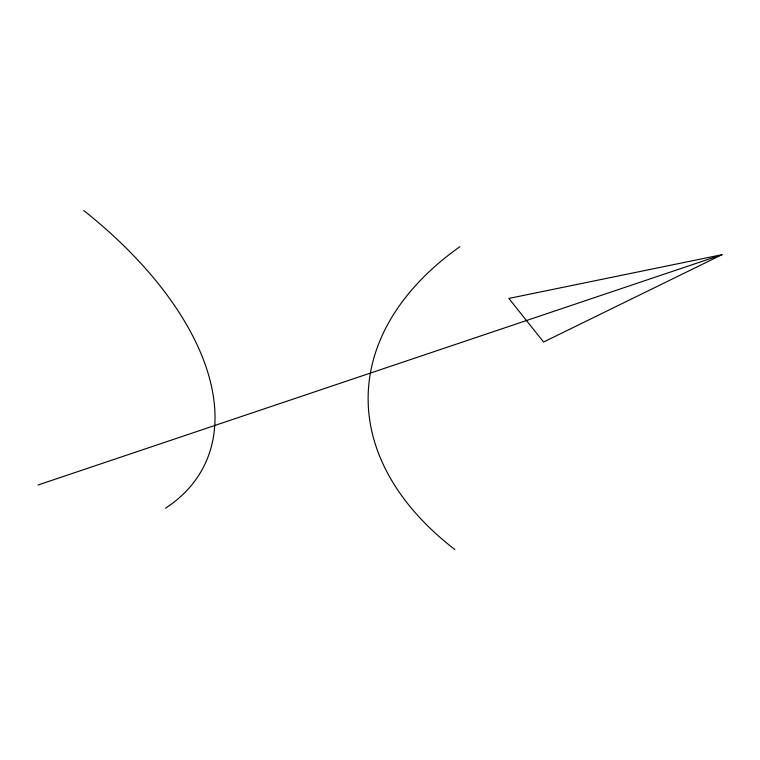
<?xml version="1.0" encoding="UTF-8"?>
<svg xmlns="http://www.w3.org/2000/svg" width="760" height="760" viewBox="0 0 760 760"><rect width="100%" height="100%" fill="white"/><g stroke="black" fill="none" stroke-linecap="round" stroke-linejoin="round"><path stroke-width="1.14" d="M722 254.685L543.581 342.028L508.858 298.433L722 254.685L38 485.022M454.841 549.508A388.749 237.538 1.4 0 1 459.866 246.705M83.676 210.491A337.231 183.236 27.5 0 1 165.575 508.145"/></g></svg>
